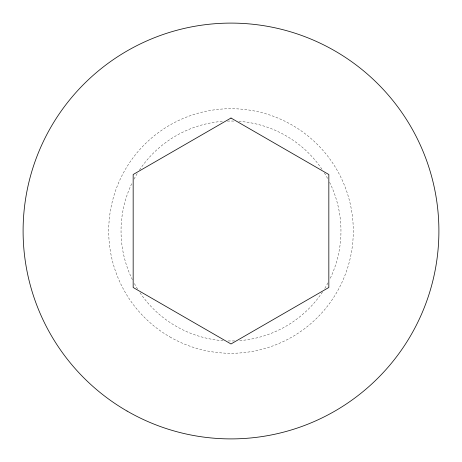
<?xml version="1.0" encoding="UTF-8"?>
<svg xmlns="http://www.w3.org/2000/svg" width="462" height="462" viewBox="0 0 462 462"><rect width="100%" height="100%" fill="white"/><g stroke="black" fill="none" stroke-linecap="round" stroke-linejoin="round"><path stroke-width="0.35" stroke-dasharray="2.31 1.73" d="M329.608 182.34A109.962 109.962 0 0 1 329.608 279.66M327.962 282.86A109.962 109.962 0 0 1 324.393 289.045M322.447 292.065A109.962 109.962 0 0 1 238.883 340.679M234.569 340.904A109.962 109.962 0 0 1 227.431 340.904M223.117 340.679A109.962 109.962 0 0 1 139.553 292.065M137.607 289.045A109.962 109.962 0 0 1 134.038 282.86M132.392 279.66A109.962 109.962 0 0 1 132.392 182.34M134.038 179.141A109.962 109.962 0 0 1 137.607 172.955M139.553 169.935A109.962 109.962 0 0 1 223.117 121.321M227.431 121.096A109.962 109.962 0 0 1 234.569 121.096M238.883 121.321A109.962 109.962 0 0 1 322.447 169.935M324.393 172.955A109.962 109.962 0 0 1 327.962 179.141M169.854 336.908A122.291 122.291 0 0 0 353.291 231A122.291 122.291 0 0 0 169.854 125.092A122.291 122.291 0 0 0 169.854 336.908"/><path stroke-width="0.69" d="M231 118.029L133.166 174.515L133.166 287.485L231 343.971L328.834 287.485L328.834 174.515L231 118.029M127.05 411.047A207.9 207.9 0 0 0 438.9 231A207.9 207.9 0 0 0 127.05 50.953A207.9 207.9 0 0 0 127.05 411.047"/></g></svg>
